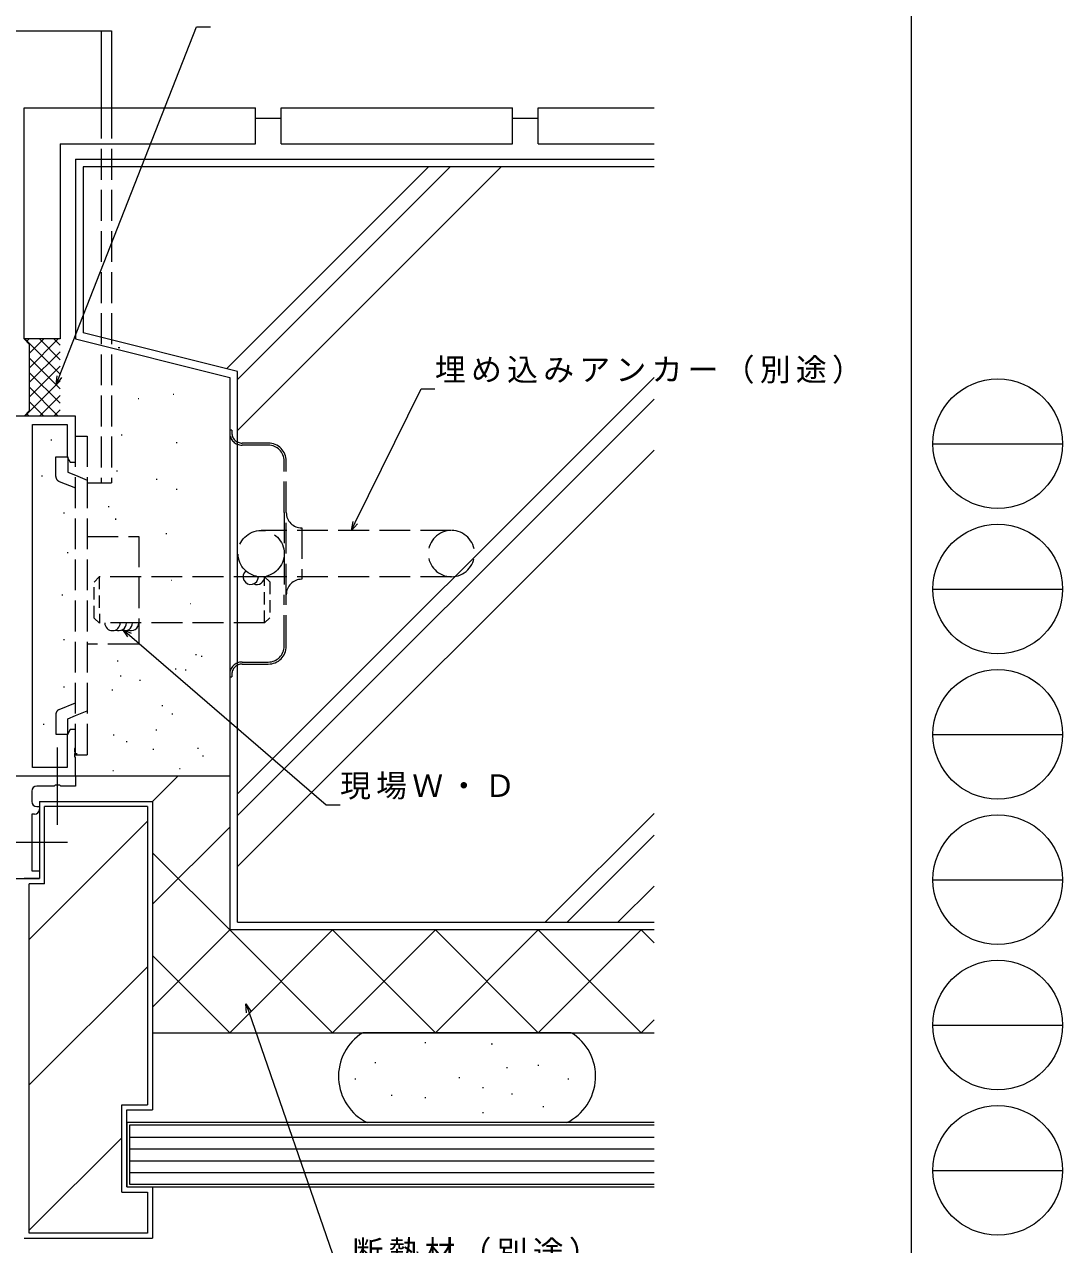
# Model space of a CAD drawing. Units: millimetres, scale not verified. Extents: x -594 to 539, y -420 to 386.
# Drawn here: x 337.6 to 539.5, y -256.7 to -19.3 of the extents above; entities that cross this region are included whole.
import ezdxf

# ---------------------------------------------------------------- set-up
doc = ezdxf.new("R2010")
doc.units = ezdxf.units.MM
doc.header["$LTSCALE"] = 2
for name, pattern in [('CHAIN2', [12, 9, -1, 1, -1]), ('DASHED1', [1.8, 1.2, -0.6]), ('DASHED3', [4, 3, -1])]:
    doc.linetypes.add(name, pattern=pattern)
for name, color, linetype, lineweight in [('0-1_YKK_ZWAK', 7, 'Continuous', 9), ('0-3_YKK_11', 7, 'Continuous', 9), ('0-4_YKK_12', 2, 'Continuous', 9), ('0-5_YSS_K', 3, 'Continuous', 9), ('0-6_YKK_13', 4, 'Continuous', 9), ('0-7_YKK_D', 6, 'Continuous', 9)]:
    doc.layers.add(name, color=color, linetype=linetype, lineweight=lineweight)
doc.styles.add('ＭＳ ゴシック', font='')
doc.styles.get('ＭＳ ゴシック').set_extended_font_data('MS Gothic')

msp = doc.modelspace()

# ---------------------------------------------------------------- linework, layer by layer
at = {"layer": '0-1_YKK_ZWAK'}
for p, q in [((510, 382), (510, -368)), ((514.252, -100.88), (539.452, -100.88)), ((514.252, -129.16), (539.452, -129.16)), ((514.252, -157.44), (539.452, -157.44)), ((514.252, -185.72), (539.452, -185.72)), ((514.252, -214), (539.452, -214)), ((514.252, -242.28), (539.452, -242.28))]:
    msp.add_line(p, q, dxfattribs=at)
for centre in [(526.852, -100.88), (526.852, -129.16), (526.852, -157.44), (526.852, -185.72), (526.852, -214), (526.852, -242.28)]:
    msp.add_circle(centre, 12.6, dxfattribs=at)
at = {"layer": '0-3_YKK_11'}
for p, q in [((347.49, -95.501), (322.49, -95.501)), ((339.12, -97.131), (345.86, -97.131)), ((339.12, -163.871), (339.12, -97.131)), ((345.86, -97.131), (345.86, -103.409)), ((347.49, -104.501), (347.49, -95.501)), ((345.86, -103.409), (346.49, -104.501)), ((346.49, -104.501), (347.49, -104.501)), ((346.49, -156.501), (345.86, -157.592)), ((347.49, -156.501), (346.49, -156.501)), ((347.49, -160.042), (347.49, -156.501)), ((345.86, -157.592), (345.86, -163.871)), ((347.37, -160.226), (347.49, -160.042)), ((347.37, -160.775), (347.37, -160.226)), ((347.49, -160.959), (347.37, -160.775)), ((347.37, -161.226), (347.49, -161.042)), ((347.37, -161.775), (347.37, -161.226)), ((347.49, -161.042), (347.49, -160.959)), ((347.49, -161.959), (347.37, -161.775)), ((347.49, -165.501), (347.49, -161.959)), ((322.49, -165.501), (347.49, -165.501)), ((337.49, -165.501), (347.49, -165.501)), ((345.86, -163.871), (339.12, -163.871)), ((347.49, -165.501), (347.49, -167.501)), ((338.99, -168.501), (338.99, -170.501)), ((343.319, -167.5), (339.99, -167.501)), ((343.511, -167.358), (343.319, -167.5)), ((344.469, -167.358), (343.511, -167.358)), ((344.661, -167.501), (344.469, -167.358)), ((347.49, -167.501), (344.661, -167.501)), ((338.99, -173.001), (338.99, -184.001)), ((339.49, -173.001), (338.99, -173.001)), ((339.99, -171.501), (340.49, -171.501)), ((340.49, -171.501), (340.49, -172.001)), ((338.99, -184.001), (340.49, -184.001)), ((340.49, -184.001), (340.49, -185.501)), ((340.49, -185.501), (337.49, -185.501))]:
    msp.add_line(p, q, dxfattribs=at)
for centre, start, end in [((339.99, -168.501), 90.00009, 180.00008), ((339.99, -170.501), 180.00009, 270.00008), ((339.49, -172.001), 270.00009, 0.00008)]:
    msp.add_arc(centre, 1, start, end, dxfattribs=at)
at = {"layer": '0-4_YKK_12'}
for p, q in [((232.99, -20.502), (354.49, -20.502)), ((352.49, -20.502), (352.49, -35.502)), ((354.49, -20.502), (354.49, -35.502)), ((356.09, -82.201), (355.79, -82.201)), ((232.99, -185.5), (337.785, -185.5))]:
    msp.add_line(p, q, dxfattribs=at)
at = {"layer": '0-4_YKK_12', "linetype": 'DASHED3'}
for p, q in [((352.49, -35.502), (352.49, -108.501)), ((354.49, -35.502), (354.49, -108.501)), ((349.79, -108.502), (354.49, -108.502))]:
    msp.add_line(p, q, dxfattribs=at)
at = {"layer": '0-5_YSS_K'}
for p, q in [((382.49, -42.502), (382.49, -35.502)), ((387.49, -42.502), (387.49, -35.502)), ((387.49, -35.502), (432.49, -35.502)), ((432.49, -42.502), (432.49, -35.502)), ((437.49, -42.502), (437.49, -35.502)), ((437.49, -35.502), (460, -35.502)), ((382.49, -37.502), (387.49, -37.502)), ((432.49, -37.502), (437.49, -37.502)), ((344.49, -42.502), (382.49, -42.502)), ((344.49, -42.502), (344.49, -80.502)), ((387.49, -42.502), (432.49, -42.502)), ((437.49, -42.502), (460, -42.502)), ((347.49, -45.5), (460, -45.5)), ((347.49, -45.5), (347.49, -80.5)), ((416.138, -46.999), (376.845, -86.293)), ((430.28, -46.999), (378.99, -98.289)), ((420.381, -46.999), (378.99, -88.39)), ((338.49, -81.503), (337.49, -80.502)), ((344.49, -80.502), (337.49, -80.502)), ((337.634, -80.502), (344.49, -87.358)), ((338.49, -80.502), (338.062, -80.93)), ((341.318, -80.502), (338.49, -83.331)), ((344.147, -80.502), (338.49, -86.159)), ((340.463, -80.502), (344.49, -84.53)), ((343.291, -80.502), (344.49, -81.701)), ((347.49, -80.5), (377.49, -88)), ((378.99, -86.829), (348.99, -79.329)), ((338.49, -81.503), (338.49, -94.5)), ((344.49, -82.988), (338.49, -88.988)), ((338.49, -84.186), (344.49, -90.187)), ((344.49, -85.816), (338.49, -91.816)), ((338.49, -87.015), (344.49, -93.015)), ((378.99, -194), (378.99, -86.829)), ((344.49, -88.645), (337.634, -95.501)), ((338.49, -89.843), (344.147, -95.5)), ((377.49, -88), (377.49, -195.5)), ((460, -87.99), (378.99, -169)), ((344.49, -91.473), (340.463, -95.5)), ((359.705, -92.092), (359.805, -92.092)), ((366.495, -91.27), (366.595, -91.27)), ((460, -92.233), (378.99, -173.243)), ((338.49, -94.5), (337.49, -95.5)), ((338.49, -92.672), (341.318, -95.5)), ((344.49, -94.301), (343.291, -95.5)), ((338.062, -95.072), (338.49, -95.501)), ((356.468, -99.086), (356.468, -99.286)), ((342.751, -100.038), (342.751, -100.238)), ((367.066, -100.623), (367.266, -100.623)), ((460, -102.132), (378.99, -183.142)), ((355.533, -106.104), (355.533, -106.304)), ((340.976, -107.047), (340.976, -107.247)), ((363.252, -107.741), (363.252, -107.941)), ((367.066, -109.712), (367.266, -109.712)), ((353.828, -113.071), (354.028, -113.071)), ((345.235, -114.235), (345.235, -114.435)), ((355.299, -115.461), (355.299, -115.661)), ((365.124, -118.268), (365.124, -118.468)), ((345.945, -121.954), (345.945, -122.154)), ((366.083, -127.459), (366.183, -127.459)), ((344.88, -130.206), (344.88, -130.406)), ((369.787, -131.982), (369.887, -131.982)), ((345.235, -138.902), (345.235, -139.102)), ((370.82, -141.918), (371.02, -141.918)), ((371.995, -142.128), (371.995, -142.328)), ((355.607, -143.103), (355.807, -143.103)), ((366.869, -144.684), (367.069, -144.684)), ((356.199, -146.067), (356.399, -146.067)), ((359.977, -146.807), (359.977, -147.007)), ((368.845, -144.882), (369.044, -144.882)), ((345.235, -148.13), (345.235, -148.33)), ((354.597, -148.678), (354.597, -148.878)), ((364.3, -151.797), (364.5, -151.797)), ((366.293, -153.357), (366.293, -153.557)), ((341.242, -155.406), (341.242, -155.606)), ((363.115, -156.539), (363.315, -156.539)), ((354.816, -157.527), (355.016, -157.527)), ((357.404, -158.737), (357.404, -158.937)), ((347.662, -161.085), (347.662, -161.285)), ((362.522, -160.293), (362.722, -160.293)), ((371.215, -160.095), (371.415, -160.095)), ((372.229, -161.544), (372.229, -161.744)), ((346.99, -165.5), (377.49, -165.501)), ((354.766, -164.47), (354.866, -164.47)), ((362.49, -170.501), (367.49, -165.501)), ((367.729, -164.059), (367.829, -164.059)), ((367.729, -164.059), (367.829, -164.059)), ((340.49, -170.501), (362.49, -170.501)), ((340.49, -170.501), (340.49, -185.5)), ((362.49, -170.501), (362.49, -230.5)), ((361.49, -171.501), (341.49, -171.501)), ((341.49, -186.501), (341.49, -171.501)), ((361.49, -171.501), (361.49, -229.5)), ((460, -172.843), (438.843, -194)), ((361.49, -174.363), (338.49, -197.363)), ((362.49, -190.5), (377.49, -175.501)), ((460, -177.085), (443.085, -194)), ((362.49, -180.5), (377.49, -195.5)), ((337.49, -185.501), (340.49, -185.5)), ((341.49, -186.501), (338.49, -186.501)), ((338.49, -254.5), (338.49, -186.501)), ((460, -186.985), (452.985, -194)), ((378.99, -194), (460, -194)), ((362.49, -210.5), (377.49, -195.501)), ((460, -195.5), (377.49, -195.5)), ((460, -195.5), (377.49, -195.5)), ((377.49, -195.5), (397.49, -215.5)), ((377.49, -215.5), (397.49, -195.5)), ((397.49, -215.5), (417.49, -195.5)), ((397.49, -195.5), (417.49, -215.5)), ((417.49, -215.5), (437.49, -195.5)), ((417.49, -195.5), (437.49, -215.5)), ((437.49, -215.5), (457.49, -195.5)), ((437.49, -195.5), (457.49, -215.5)), ((457.49, -195.5), (460, -198.01)), ((362.49, -200.5), (377.49, -215.5)), ((361.49, -202.648), (338.49, -225.648)), ((457.49, -215.5), (460, -212.99)), ((362.49, -215.5), (377.49, -215.5)), ((377.49, -215.5), (460, -215.5)), ((443.904, -215.5), (403.369, -215.5)), ((415.451, -217.41), (415.651, -217.41)), ((428.361, -217.654), (428.561, -217.654)), ((405.709, -221.307), (405.909, -221.307)), ((431.284, -222.282), (431.484, -222.282)), ((437.373, -221.795), (437.573, -221.795)), ((401.811, -224.474), (402.011, -224.474)), ((422.028, -224.23), (422.228, -224.23)), ((443.219, -224.474), (443.418, -224.474)), ((408.875, -227.64), (409.075, -227.64)), ((426.656, -226.179), (426.856, -226.179)), ((432.258, -227.397), (432.458, -227.397)), ((356.49, -246.5), (356.49, -229.5)), ((356.49, -229.5), (361.49, -229.5)), ((415.451, -228.127), (415.651, -228.127)), ((438.347, -229.832), (438.547, -229.832)), ((426.656, -231.05), (426.856, -231.05)), ((357.49, -233), (357.49, -245.5)), ((460, -233), (357.49, -233)), ((357.99, -233.5), (357.99, -245)), ((460, -233.5), (357.99, -233.5)), ((442.995, -233), (404.277, -233)), ((356.49, -235.932), (338.49, -253.932)), ((357.99, -235.8), (460, -235.8)), ((357.99, -238.1), (460, -238.1)), ((357.99, -240.4), (460, -240.4)), ((357.99, -242.7), (460, -242.7)), ((356.49, -246.5), (361.49, -246.5)), ((357.49, -245.5), (362.49, -245.5)), ((357.49, -245.5), (460, -245.5)), ((357.99, -245), (460, -245)), ((361.49, -246.5), (361.49, -254.5)), ((362.49, -245.5), (362.49, -255.5)), ((337.49, -255.5), (362.49, -255.5)), ((361.49, -254.5), (338.49, -254.5))]:
    msp.add_line(p, q, dxfattribs=at)
at = {"layer": '0-5_YSS_K', "linetype": 'DASHED1'}
for p, q in [((351.122, -127.811), (352.121, -126.809)), ((351.133, -134.811), (351.122, -127.811)), ((352.121, -126.809), (352.134, -135.809)), ((384.265, -126.758), (385.266, -127.756)), ((384.278, -135.758), (384.265, -126.758)), ((385.266, -127.756), (385.277, -134.756)), ((352.134, -135.809), (351.133, -134.811)), ((385.277, -134.756), (384.278, -135.758))]:
    msp.add_line(p, q, dxfattribs=at)
at = {"layer": '0-5_YSS_K', "linetype": 'DASHED3'}
for p, q in [((384.265, -126.758), (352.121, -126.758)), ((384.278, -135.758), (352.134, -135.758))]:
    msp.add_line(p, q, dxfattribs=at)
at = {"layer": '0-5_YSS_K'}
for points in [[(337.49, -80.502), (337.49, -35.502), (382.49, -35.502)], [(460, -47), (348.99, -47), (348.99, -79.329)], [(357.49, -245.5), (357.49, -230.5), (362.49, -230.5)]]:
    msp.add_lwpolyline(points, dxfattribs=at)
for centre, radius, start, end in [((381.565, -126.764), 1.5, 130.36014, 0.00008), ((382.765, -126.764), 1.5, 246.42191, 0.00008), ((354.69, -135.758), 1.5, 180.00008, 0.00008), ((355.89, -135.758), 1.5, 246.42191, 0.00008), ((357.09, -135.758), 1.5, 246.42191, 0.00008), ((358.29, -135.758), 1.5, 246.42191, 0.00008), ((408.636, -224), 10, 121.78833, 244.15807), ((438.636, -224), 10, 295.84192, 58.21165)]:
    msp.add_arc(centre, radius, start, end, dxfattribs=at)
at = {"layer": '0-6_YKK_13', "linetype": 'DASHED3'}
for p, q in [((347.49, -161.407), (347.49, -99.407)), ((347.49, -99.407), (349.791, -99.407)), ((349.791, -99.407), (349.79, -161.407)), ((377.89, -98.265), (377.89, -98.765)), ((384.99, -100.765), (379.89, -100.765)), ((384.99, -101.165), (379.89, -101.165)), ((343.69, -103.407), (345.99, -103.407)), ((343.69, -107.284), (343.69, -103.407)), ((345.99, -103.407), (345.99, -106.407)), ((388.09, -114.265), (388.09, -104.265)), ((388.49, -114.265), (388.49, -104.265)), ((345.99, -106.407), (347.49, -107.013)), ((344.316, -108.211), (347.49, -109.493)), ((347.49, -107.013), (349.791, -107.942)), ((388.09, -114.265), (388.09, -130.265)), ((388.49, -130.265), (388.49, -114.265)), ((420.59, -117.765), (383.59, -117.765)), ((391.49, -117.265), (391.49, -127.265)), ((349.791, -118.907), (359.791, -118.907)), ((359.791, -118.907), (359.79, -139.907)), ((420.59, -126.765), (383.59, -126.765)), ((388.09, -140.265), (388.09, -130.265)), ((388.49, -140.265), (388.49, -130.265)), ((359.79, -139.907), (349.79, -139.907)), ((379.89, -143.365), (384.99, -143.365)), ((379.89, -143.765), (384.99, -143.765)), ((377.89, -145.765), (377.89, -146.265)), ((344.316, -152.603), (347.49, -151.32)), ((343.69, -153.53), (343.69, -157.407)), ((345.99, -154.407), (347.49, -153.801)), ((347.49, -153.801), (349.79, -152.871)), ((345.99, -157.407), (345.99, -154.407)), ((343.69, -157.407), (345.99, -157.407)), ((347.49, -161.407), (349.79, -161.407))]:
    msp.add_line(p, q, dxfattribs=at)
at = {"layer": '0-6_YKK_13', "linetype": 'CHAIN2'}
for p, q in [((343.99, -175.017), (343.99, -159.984)), ((345.928, -178.5), (333.557, -178.5))]:
    msp.add_line(p, q, dxfattribs=at)
at = {"layer": '0-6_YKK_13', "linetype": 'DASHED3'}
for points in [[(377.89, -98.265), (377.49, -98.265), (377.49, -98.765), (377.49, -145.765)], [(377.49, -145.765), (377.49, -146.265), (377.89, -146.265)]]:
    msp.add_lwpolyline(points, dxfattribs=at)
msp.add_circle((383.59, -122.265), 4.5, dxfattribs=at)
for centre, radius, start, end in [((379.89, -98.765), 2.4, 180, 270), ((379.89, -98.765), 2, 180, 270), ((384.99, -104.265), 3.5, 0, 90), ((384.99, -104.265), 3.1, 0, 90), ((344.69, -107.284), 1, 180.00087, 248.00571), ((391.49, -114.265), 3, 180, 270), ((420.59, -122.265), 4.5, 90, 270), ((420.59, -122.265), 4.5, 270, 90), ((391.49, -130.265), 3, 90, 180), ((384.99, -140.265), 3.5, 270, 0), ((384.99, -140.265), 3.1, 270, 0), ((379.89, -145.765), 2.4, 90, 180), ((379.89, -145.765), 2, 90, 180), ((344.69, -153.53), 1, 111.99428, 179.99911)]:
    msp.add_arc(centre, radius, start, end, dxfattribs=at)
at = {"layer": '0-7_YKK_D'}
for p, q in [((344.34, -87.833), (371.046, -19.783)), ((371.046, -19.783), (373.746, -19.783)), ((343.719, -89.416), (343.916, -87.667)), ((343.719, -89.416), (344.34, -87.833)), ((344.764, -87.999), (343.719, -89.416)), ((401.902, -116.239), (414.694, -90.228)), ((414.694, -90.228), (417.394, -90.228)), ((401.152, -117.765), (401.493, -116.038)), ((401.152, -117.765), (401.902, -116.239)), ((402.311, -116.44), (401.152, -117.765)), ((356.712, -137.013), (357.999, -138.124)), ((356.712, -137.013), (358.296, -137.779)), ((357.701, -138.468), (356.712, -137.013)), ((357.999, -138.124), (396.247, -171.138)), ((396.247, -171.138), (398.947, -171.138)), ((380.63, -209.86), (381.186, -211.467)), ((380.63, -209.86), (381.616, -211.318)), ((380.755, -211.616), (380.63, -209.86)), ((381.186, -211.467), (398.625, -261.886))]:
    msp.add_line(p, q, dxfattribs=at)

# ---------------------------------------------------------------- texts
at = {"layer": '0-7_YKK_D', "color": 7, "char_height": 4.399, "attachment_point": 7, "style": 'ＭＳ ゴシック'}
for s, insert in [('\\T1.17;埋め込みアンカー（別途）', (417.394, -89.228)), ('\\T1.17;現場Ｗ・Ｄ', (398.947, -170.138)), ('\\T1.17;断熱材（別途）', (401.325, -260.886))]:
    msp.add_mtext(s, dxfattribs=dict(at, insert=insert))

doc.saveas('drawing.dxf')
